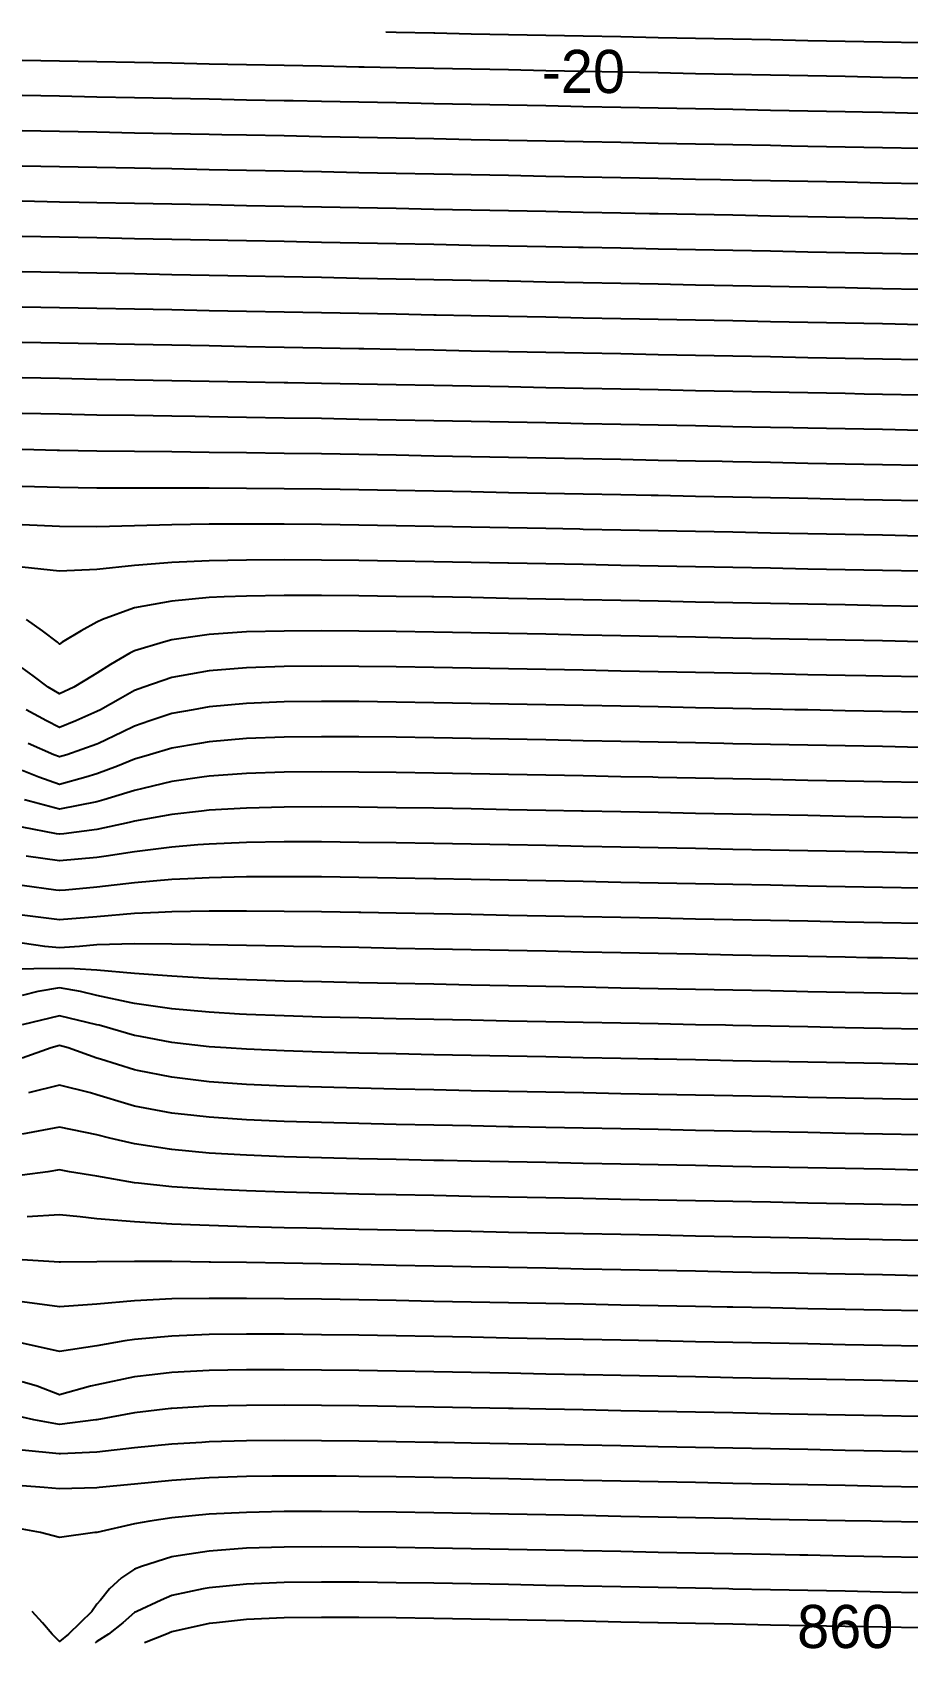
# Model space of a CAD drawing. Header units: metres. Extents: x 2416 to 4584, y 37 to 133.
# Drawn here: x 4435.2 to 4485.9, y 38.3 to 132 of the extents above; entities that cross this region are included whole.
import ezdxf
from ezdxf.enums import TextEntityAlignment as Align

# ---------------------------------------------------------------- set-up
doc = ezdxf.new("R2010")
doc.units = ezdxf.units.M
for name, color, linetype in [('Vs_-20', 7, 'Continuous'), ('Vs_-40', 7, 'Continuous'), ('Vs_0', 7, 'Continuous'), ('Vs_100', 7, 'Continuous'), ('Vs_120', 7, 'Continuous'), ('Vs_140', 7, 'Continuous'), ('Vs_160', 7, 'Continuous'), ('Vs_180', 7, 'Continuous'), ('Vs_20', 7, 'Continuous'), ('Vs_200', 7, 'Continuous'), ('Vs_220', 7, 'Continuous'), ('Vs_240', 7, 'Continuous'), ('Vs_260', 7, 'Continuous'), ('Vs_280', 7, 'Continuous'), ('Vs_300', 7, 'Continuous'), ('Vs_320', 7, 'Continuous'), ('Vs_340', 7, 'Continuous'), ('Vs_360', 7, 'Continuous'), ('Vs_380', 7, 'Continuous'), ('Vs_40', 7, 'Continuous'), ('Vs_400', 7, 'Continuous'), ('Vs_420', 7, 'Continuous'), ('Vs_440', 7, 'Continuous'), ('Vs_460', 7, 'Continuous'), ('Vs_480', 7, 'Continuous'), ('Vs_500', 7, 'Continuous'), ('Vs_520', 7, 'Continuous'), ('Vs_540', 7, 'Continuous'), ('Vs_560', 7, 'Continuous'), ('Vs_580', 7, 'Continuous'), ('Vs_60', 7, 'Continuous'), ('Vs_600', 7, 'Continuous'), ('Vs_620', 7, 'Continuous'), ('Vs_640', 7, 'Continuous'), ('Vs_660', 7, 'Continuous'), ('Vs_680', 7, 'Continuous'), ('Vs_700', 7, 'Continuous'), ('Vs_720', 7, 'Continuous'), ('Vs_740', 7, 'Continuous'), ('Vs_760', 7, 'Continuous'), ('Vs_780', 7, 'Continuous'), ('Vs_80', 7, 'Continuous'), ('Vs_800', 7, 'Continuous'), ('Vs_820', 7, 'Continuous'), ('Vs_840', 7, 'Continuous'), ('Vs_860', 7, 'Continuous')]:
    doc.layers.add(name, color=color, linetype=linetype)

msp = doc.modelspace()

# ---------------------------------------------------------------- linework, layer by layer
at = {"layer": 'Vs_-20'}
msp.add_lwpolyline([(4486.637, 129.352), (4484.469, 129.395), (4482.301, 129.438), (4480.133, 129.481), (4477.965, 129.524), (4475.797, 129.567), (4473.629, 129.61), (4471.46, 129.652), (4469.292, 129.695), (4467.124, 129.738), (4464.956, 129.781), (4462.788, 129.824), (4460.62, 129.867), (4458.452, 129.91), (4456.284, 129.953), (4454.414, 129.99), (4454.116, 129.996), (4451.948, 130.039), (4449.78, 130.082), (4447.612, 130.125), (4445.444, 130.168), (4443.276, 130.21), (4441.108, 130.253), (4438.939, 130.296), (4436.771, 130.339), (4434.603, 130.382)], dxfattribs=at)
at = {"layer": 'Vs_-40'}
msp.add_lwpolyline([(4486.637, 131.393), (4484.469, 131.436), (4482.301, 131.479), (4480.133, 131.522), (4477.965, 131.565), (4475.797, 131.608), (4473.629, 131.651), (4471.46, 131.694), (4469.292, 131.737), (4467.124, 131.78), (4464.956, 131.822), (4462.788, 131.865), (4460.62, 131.908), (4458.527, 131.95), (4458.452, 131.951), (4456.284, 131.994), (4455.686, 132.006)], dxfattribs=at)
at = {"layer": 'Vs_0'}
msp.add_lwpolyline([(4486.637, 127.311), (4484.469, 127.354), (4483.297, 127.377), (4482.301, 127.397), (4480.133, 127.44), (4477.965, 127.482), (4475.797, 127.525), (4473.629, 127.568), (4471.46, 127.611), (4469.292, 127.654), (4467.124, 127.697), (4464.956, 127.74), (4462.788, 127.783), (4460.62, 127.826), (4458.452, 127.869), (4456.284, 127.912), (4454.116, 127.955), (4451.948, 127.998), (4450.299, 128.03), (4449.78, 128.04), (4447.612, 128.083), (4445.444, 128.126), (4443.276, 128.169), (4441.108, 128.212), (4438.939, 128.255), (4436.771, 128.298), (4434.603, 128.341)], dxfattribs=at)
at = {"layer": 'Vs_100'}
msp.add_lwpolyline([(4486.637, 117.105), (4484.469, 117.148), (4482.301, 117.191), (4480.133, 117.233), (4477.965, 117.276), (4475.797, 117.319), (4473.629, 117.362), (4471.46, 117.405), (4469.292, 117.448), (4467.124, 117.491), (4464.956, 117.534), (4462.788, 117.577), (4462.73, 117.578), (4460.62, 117.62), (4458.452, 117.662), (4456.284, 117.705), (4454.116, 117.748), (4451.948, 117.79), (4449.78, 117.833), (4447.612, 117.875), (4445.444, 117.917), (4443.276, 117.96), (4441.108, 118.002), (4438.939, 118.045), (4436.771, 118.088), (4434.603, 118.131)], dxfattribs=at)
at = {"layer": 'Vs_120'}
msp.add_lwpolyline([(4486.637, 115.063), (4484.469, 115.106), (4482.301, 115.149), (4480.133, 115.192), (4477.965, 115.235), (4475.797, 115.278), (4473.629, 115.321), (4471.46, 115.364), (4469.292, 115.407), (4467.124, 115.45), (4464.956, 115.493), (4462.788, 115.535), (4460.62, 115.578), (4458.599, 115.618), (4458.452, 115.621), (4456.284, 115.664), (4454.116, 115.706), (4451.948, 115.748), (4449.78, 115.79), (4447.612, 115.832), (4445.444, 115.874), (4443.276, 115.916), (4441.108, 115.957), (4438.939, 116), (4436.771, 116.042), (4434.603, 116.086)], dxfattribs=at)
at = {"layer": 'Vs_140'}
msp.add_lwpolyline([(4486.637, 113.022), (4484.469, 113.065), (4482.301, 113.108), (4480.133, 113.151), (4477.965, 113.194), (4475.797, 113.237), (4473.629, 113.28), (4471.46, 113.323), (4469.292, 113.366), (4467.124, 113.408), (4464.956, 113.451), (4462.788, 113.494), (4460.62, 113.537), (4458.452, 113.579), (4456.284, 113.622), (4454.41, 113.658), (4454.116, 113.664), (4451.948, 113.706), (4449.78, 113.747), (4447.612, 113.788), (4445.444, 113.829), (4443.276, 113.869), (4441.108, 113.91), (4438.939, 113.951), (4436.771, 113.994), (4434.603, 114.037)], dxfattribs=at)
at = {"layer": 'Vs_160'}
msp.add_lwpolyline([(4486.637, 110.981), (4484.469, 111.024), (4483.394, 111.045), (4482.301, 111.067), (4480.133, 111.11), (4477.965, 111.153), (4475.797, 111.196), (4473.629, 111.239), (4471.46, 111.281), (4469.292, 111.324), (4467.124, 111.367), (4464.956, 111.41), (4462.788, 111.453), (4460.62, 111.495), (4458.452, 111.538), (4456.284, 111.58), (4454.116, 111.622), (4451.948, 111.663), (4450.003, 111.698), (4449.78, 111.703), (4447.612, 111.742), (4445.444, 111.78), (4443.276, 111.818), (4441.108, 111.856), (4438.939, 111.896), (4436.771, 111.938), (4434.603, 111.983)], dxfattribs=at)
at = {"layer": 'Vs_180'}
msp.add_lwpolyline([(4486.637, 108.94), (4484.469, 108.983), (4482.301, 109.026), (4480.133, 109.069), (4479.282, 109.085), (4477.965, 109.112), (4475.797, 109.154), (4473.629, 109.197), (4471.46, 109.24), (4469.292, 109.283), (4467.124, 109.326), (4464.956, 109.369), (4462.788, 109.411), (4460.62, 109.454), (4458.452, 109.496), (4456.284, 109.538), (4454.116, 109.578), (4451.948, 109.618), (4449.78, 109.656), (4447.612, 109.692), (4445.444, 109.726), (4444.634, 109.739), (4443.276, 109.759), (4441.108, 109.793), (4438.939, 109.829), (4436.771, 109.87), (4434.603, 109.916)], dxfattribs=at)
at = {"layer": 'Vs_20'}
msp.add_lwpolyline([(4486.637, 125.27), (4484.469, 125.312), (4482.301, 125.355), (4480.133, 125.398), (4479.185, 125.417), (4477.965, 125.441), (4475.797, 125.484), (4473.629, 125.527), (4471.46, 125.57), (4469.292, 125.613), (4467.124, 125.656), (4464.956, 125.699), (4462.788, 125.742), (4460.62, 125.785), (4458.452, 125.828), (4456.284, 125.87), (4454.116, 125.913), (4451.948, 125.956), (4449.78, 125.999), (4447.612, 126.042), (4446.18, 126.07), (4445.444, 126.085), (4443.276, 126.128), (4441.108, 126.171), (4438.939, 126.214), (4436.771, 126.257), (4434.603, 126.299)], dxfattribs=at)
at = {"layer": 'Vs_200'}
msp.add_lwpolyline([(4486.637, 106.899), (4484.469, 106.942), (4482.301, 106.984), (4480.133, 107.027), (4477.965, 107.07), (4475.797, 107.113), (4475.169, 107.126), (4473.629, 107.156), (4471.46, 107.199), (4469.292, 107.242), (4467.124, 107.285), (4464.956, 107.327), (4462.788, 107.37), (4460.62, 107.412), (4458.452, 107.454), (4456.284, 107.495), (4454.116, 107.535), (4451.948, 107.572), (4449.78, 107.607), (4447.612, 107.638), (4445.444, 107.664), (4443.276, 107.687), (4441.108, 107.709), (4438.939, 107.737), (4436.771, 107.776), (4436.639, 107.779), (4434.603, 107.827)], dxfattribs=at)
at = {"layer": 'Vs_220'}
msp.add_lwpolyline([(4486.637, 104.857), (4484.469, 104.9), (4482.301, 104.943), (4480.133, 104.986), (4477.965, 105.029), (4475.797, 105.072), (4473.629, 105.115), (4471.46, 105.158), (4471.053, 105.166), (4469.292, 105.201), (4467.124, 105.243), (4464.956, 105.286), (4462.788, 105.329), (4460.62, 105.371), (4458.452, 105.412), (4456.284, 105.452), (4454.116, 105.49), (4451.948, 105.525), (4449.78, 105.554), (4447.612, 105.576), (4445.444, 105.589), (4443.276, 105.592), (4441.108, 105.59), (4438.939, 105.597), (4436.771, 105.628), (4434.603, 105.692)], dxfattribs=at)
at = {"layer": 'Vs_240'}
msp.add_lwpolyline([(4486.637, 102.816), (4484.469, 102.859), (4482.301, 102.902), (4480.133, 102.945), (4477.965, 102.988), (4475.797, 103.031), (4473.629, 103.074), (4471.46, 103.117), (4469.292, 103.159), (4467.124, 103.202), (4466.926, 103.206), (4464.956, 103.245), (4462.788, 103.287), (4460.62, 103.329), (4458.452, 103.37), (4456.284, 103.409), (4454.116, 103.444), (4451.948, 103.475), (4449.78, 103.497), (4447.612, 103.506), (4445.444, 103.496), (4443.276, 103.461), (4441.108, 103.406), (4438.939, 103.356), (4436.771, 103.366), (4434.603, 103.463)], dxfattribs=at)
at = {"layer": 'Vs_260'}
msp.add_lwpolyline([(4486.637, 100.775), (4484.469, 100.818), (4482.301, 100.861), (4480.133, 100.904), (4477.965, 100.947), (4475.797, 100.99), (4473.629, 101.032), (4471.46, 101.075), (4469.292, 101.118), (4467.124, 101.161), (4464.956, 101.203), (4462.788, 101.245), (4462.749, 101.246), (4460.62, 101.287), (4458.452, 101.327), (4456.284, 101.365), (4454.116, 101.398), (4451.948, 101.424), (4449.78, 101.437), (4447.612, 101.427), (4445.444, 101.381), (4443.276, 101.28), (4442.821, 101.246), (4441.108, 101.106), (4438.939, 100.877), (4436.771, 100.782), (4434.603, 101.021)], dxfattribs=at)
at = {"layer": 'Vs_280'}
msp.add_lwpolyline([(4486.637, 98.734), (4484.469, 98.777), (4482.301, 98.82), (4480.133, 98.863), (4477.965, 98.905), (4475.797, 98.948), (4473.629, 98.991), (4471.46, 99.034), (4469.292, 99.077), (4467.124, 99.12), (4464.956, 99.162), (4462.788, 99.204), (4460.62, 99.245), (4458.452, 99.285), (4458.343, 99.286), (4456.284, 99.321), (4454.116, 99.352), (4451.948, 99.372), (4449.78, 99.374), (4447.612, 99.341), (4446.318, 99.286), (4445.444, 99.248), (4443.276, 99.048), (4441.108, 98.65), (4441.049, 98.633), (4439.266, 97.98), (4438.939, 97.824), (4438.022, 97.327), (4436.919, 96.673), (4436.771, 96.544), (4436.655, 96.673), (4435.786, 97.327), (4434.857, 97.98)], dxfattribs=at)
at = {"layer": 'Vs_300'}
msp.add_lwpolyline([(4486.637, 96.693), (4484.469, 96.735), (4482.301, 96.778), (4480.133, 96.821), (4477.965, 96.864), (4475.797, 96.907), (4473.629, 96.95), (4471.46, 96.993), (4469.292, 97.036), (4467.124, 97.078), (4464.956, 97.121), (4462.788, 97.163), (4460.62, 97.203), (4458.452, 97.242), (4456.284, 97.278), (4454.116, 97.306), (4451.948, 97.321), (4449.78, 97.311), (4447.612, 97.256), (4445.444, 97.114), (4443.276, 96.805), (4442.801, 96.673), (4441.108, 96.16), (4440.849, 96.02), (4439.73, 95.367), (4438.939, 94.875), (4438.67, 94.714), (4437.589, 94.06), (4436.771, 93.668), (4436.106, 94.06), (4435.24, 94.714), (4434.603, 95.179)], dxfattribs=at)
at = {"layer": 'Vs_320'}
msp.add_lwpolyline([(4486.637, 94.651), (4484.469, 94.694), (4483.492, 94.714), (4482.301, 94.737), (4480.133, 94.78), (4477.965, 94.823), (4475.797, 94.866), (4473.629, 94.909), (4471.46, 94.952), (4469.292, 94.994), (4467.124, 95.037), (4464.956, 95.079), (4462.788, 95.121), (4460.62, 95.162), (4458.452, 95.2), (4456.284, 95.235), (4454.116, 95.261), (4451.948, 95.272), (4449.78, 95.254), (4447.612, 95.18), (4445.444, 95), (4443.811, 94.714), (4443.276, 94.618), (4441.654, 94.06), (4441.108, 93.871), (4440.306, 93.407), (4439.139, 92.754), (4438.939, 92.648), (4437.716, 92.101), (4436.771, 91.729), (4436.015, 92.101), (4434.833, 92.754)], dxfattribs=at)
at = {"layer": 'Vs_340'}
msp.add_lwpolyline([(4486.637, 92.61), (4484.469, 92.653), (4482.301, 92.696), (4480.133, 92.739), (4479.379, 92.754), (4477.965, 92.782), (4475.797, 92.825), (4473.629, 92.868), (4471.46, 92.91), (4469.292, 92.953), (4467.124, 92.996), (4464.956, 93.038), (4462.788, 93.08), (4460.62, 93.12), (4458.452, 93.159), (4456.284, 93.192), (4454.116, 93.218), (4451.948, 93.227), (4449.78, 93.204), (4447.612, 93.12), (4445.444, 92.925), (4444.519, 92.754), (4443.276, 92.526), (4442.011, 92.101), (4441.108, 91.806), (4440.403, 91.447), (4439.018, 90.794), (4438.939, 90.759), (4437.184, 90.141), (4436.771, 90.015), (4436.445, 90.141), (4434.943, 90.794)], dxfattribs=at)
at = {"layer": 'Vs_360'}
msp.add_lwpolyline([(4486.637, 90.569), (4484.469, 90.612), (4482.301, 90.655), (4480.133, 90.698), (4477.965, 90.741), (4475.797, 90.783), (4475.266, 90.794), (4473.629, 90.826), (4471.46, 90.869), (4469.292, 90.912), (4467.124, 90.955), (4464.956, 90.997), (4462.788, 91.039), (4460.62, 91.079), (4458.452, 91.118), (4456.284, 91.151), (4454.116, 91.177), (4451.948, 91.186), (4449.78, 91.163), (4447.612, 91.081), (4445.444, 90.892), (4444.878, 90.794), (4443.276, 90.523), (4441.987, 90.141), (4441.108, 89.895), (4440.128, 89.487), (4438.939, 89.042), (4438.288, 88.834), (4436.771, 88.414), (4435.563, 88.834), (4434.603, 89.223)], dxfattribs=at)
at = {"layer": 'Vs_380'}
msp.add_lwpolyline([(4486.637, 88.528), (4484.469, 88.571), (4482.301, 88.614), (4480.133, 88.656), (4477.965, 88.699), (4475.797, 88.742), (4473.629, 88.785), (4471.46, 88.828), (4471.148, 88.834), (4469.292, 88.871), (4467.124, 88.913), (4464.956, 88.956), (4462.788, 88.998), (4460.62, 89.038), (4458.452, 89.077), (4456.284, 89.111), (4454.116, 89.138), (4451.948, 89.149), (4449.78, 89.132), (4447.612, 89.061), (4445.444, 88.897), (4445.024, 88.834), (4443.276, 88.583), (4441.589, 88.181), (4441.108, 88.074), (4439.342, 87.528), (4438.939, 87.416), (4436.771, 86.994), (4434.744, 87.528)], dxfattribs=at)
at = {"layer": 'Vs_40'}
msp.add_lwpolyline([(4486.637, 123.228), (4484.469, 123.271), (4482.301, 123.314), (4480.133, 123.357), (4477.965, 123.4), (4475.797, 123.443), (4475.073, 123.457), (4473.629, 123.486), (4471.46, 123.529), (4469.292, 123.572), (4467.124, 123.615), (4464.956, 123.658), (4462.788, 123.7), (4460.62, 123.743), (4458.452, 123.786), (4456.284, 123.829), (4454.116, 123.872), (4451.948, 123.915), (4449.78, 123.958), (4447.612, 124.001), (4445.444, 124.043), (4443.276, 124.086), (4442.051, 124.111), (4441.108, 124.129), (4438.939, 124.172), (4436.771, 124.215), (4434.603, 124.258)], dxfattribs=at)
at = {"layer": 'Vs_400'}
msp.add_lwpolyline([(4486.637, 86.486), (4484.469, 86.529), (4482.301, 86.572), (4480.133, 86.615), (4477.965, 86.658), (4475.797, 86.701), (4473.629, 86.744), (4471.46, 86.787), (4469.292, 86.83), (4467.124, 86.872), (4467.017, 86.874), (4464.956, 86.915), (4462.788, 86.957), (4460.62, 86.998), (4458.452, 87.037), (4456.284, 87.072), (4454.116, 87.101), (4451.948, 87.117), (4449.78, 87.108), (4447.612, 87.054), (4445.444, 86.926), (4445.001, 86.874), (4443.276, 86.682), (4441.108, 86.295), (4440.798, 86.221), (4438.939, 85.817), (4437.014, 85.568), (4436.771, 85.539), (4436.602, 85.568), (4434.603, 85.946)], dxfattribs=at)
at = {"layer": 'Vs_420'}
msp.add_lwpolyline([(4486.637, 84.445), (4484.469, 84.488), (4482.301, 84.531), (4480.133, 84.574), (4477.965, 84.617), (4475.797, 84.66), (4473.629, 84.703), (4471.46, 84.746), (4469.292, 84.788), (4467.124, 84.831), (4464.956, 84.874), (4462.851, 84.915), (4462.788, 84.916), (4460.62, 84.957), (4458.452, 84.997), (4456.284, 85.034), (4454.116, 85.066), (4451.948, 85.087), (4449.78, 85.089), (4447.612, 85.057), (4445.444, 84.968), (4444.789, 84.915), (4443.276, 84.794), (4441.108, 84.518), (4439.481, 84.261), (4438.939, 84.18), (4436.771, 83.991), (4434.836, 84.261)], dxfattribs=at)
at = {"layer": 'Vs_440'}
msp.add_lwpolyline([(4486.637, 82.404), (4484.469, 82.447), (4482.301, 82.49), (4480.133, 82.533), (4477.965, 82.576), (4475.797, 82.619), (4473.629, 82.662), (4471.46, 82.704), (4469.292, 82.747), (4467.124, 82.79), (4464.956, 82.833), (4462.788, 82.875), (4460.62, 82.917), (4458.598, 82.955), (4458.452, 82.958), (4456.284, 82.996), (4454.116, 83.031), (4451.948, 83.059), (4449.78, 83.074), (4447.612, 83.065), (4445.444, 83.018), (4444.196, 82.955), (4443.276, 82.91), (4441.108, 82.723), (4438.939, 82.462), (4437.112, 82.302), (4436.771, 82.269), (4436.556, 82.302), (4434.603, 82.573)], dxfattribs=at)
at = {"layer": 'Vs_460'}
msp.add_lwpolyline([(4486.637, 80.363), (4484.469, 80.406), (4482.301, 80.449), (4480.133, 80.492), (4477.965, 80.534), (4475.797, 80.577), (4473.629, 80.62), (4471.46, 80.663), (4469.292, 80.706), (4467.124, 80.749), (4464.956, 80.792), (4462.788, 80.834), (4460.62, 80.876), (4458.452, 80.918), (4456.284, 80.959), (4454.236, 80.995), (4454.116, 80.997), (4451.948, 81.032), (4449.78, 81.06), (4447.612, 81.076), (4445.444, 81.071), (4443.276, 81.031), (4442.51, 80.995), (4441.108, 80.933), (4438.939, 80.745), (4436.771, 80.57), (4434.603, 80.847)], dxfattribs=at)
at = {"layer": 'Vs_480'}
msp.add_lwpolyline([(4486.637, 78.322), (4484.469, 78.364), (4483.59, 78.382), (4482.301, 78.407), (4480.133, 78.45), (4477.965, 78.493), (4475.797, 78.536), (4473.629, 78.579), (4471.46, 78.622), (4469.292, 78.665), (4467.124, 78.708), (4464.956, 78.751), (4462.788, 78.793), (4460.62, 78.836), (4458.452, 78.879), (4456.284, 78.921), (4454.116, 78.963), (4451.948, 79.004), (4450.334, 79.035), (4449.78, 79.046), (4447.612, 79.087), (4445.444, 79.127), (4443.276, 79.164), (4441.108, 79.184), (4438.939, 79.135), (4437.934, 79.035), (4436.771, 78.945), (4435.926, 79.035), (4434.603, 79.218)], dxfattribs=at)
at = {"layer": 'Vs_500'}
msp.add_lwpolyline([(4486.637, 76.28), (4484.469, 76.323), (4482.301, 76.366), (4480.133, 76.409), (4479.478, 76.422), (4477.965, 76.452), (4475.797, 76.495), (4473.629, 76.538), (4471.46, 76.581), (4469.292, 76.624), (4467.124, 76.667), (4464.956, 76.71), (4462.788, 76.753), (4460.62, 76.796), (4458.452, 76.839), (4456.284, 76.883), (4454.116, 76.928), (4451.948, 76.976), (4449.78, 77.029), (4448.231, 77.075), (4447.612, 77.094), (4445.444, 77.18), (4443.276, 77.301), (4441.108, 77.47), (4438.939, 77.665), (4437.632, 77.729), (4436.771, 77.763), (4435.279, 77.729), (4434.603, 77.709)], dxfattribs=at)
at = {"layer": 'Vs_520'}
msp.add_lwpolyline([(4486.637, 74.239), (4484.469, 74.282), (4482.301, 74.325), (4480.133, 74.368), (4477.965, 74.411), (4475.797, 74.454), (4475.366, 74.462), (4473.629, 74.497), (4471.46, 74.54), (4469.292, 74.583), (4467.124, 74.626), (4464.956, 74.669), (4462.788, 74.712), (4460.62, 74.755), (4458.452, 74.799), (4456.284, 74.844), (4454.116, 74.892), (4451.948, 74.944), (4449.78, 75.007), (4447.612, 75.091), (4447.194, 75.116), (4445.444, 75.215), (4443.276, 75.411), (4441.108, 75.725), (4440.925, 75.769), (4438.939, 76.183), (4437.993, 76.422), (4436.771, 76.638), (4435.52, 76.422), (4434.603, 76.192)], dxfattribs=at)
at = {"layer": 'Vs_540'}
msp.add_lwpolyline([(4486.637, 72.198), (4484.469, 72.241), (4482.301, 72.284), (4480.133, 72.327), (4477.965, 72.37), (4475.797, 72.413), (4473.629, 72.456), (4471.46, 72.498), (4471.255, 72.503), (4469.292, 72.541), (4467.124, 72.584), (4464.956, 72.627), (4462.788, 72.671), (4460.62, 72.714), (4458.452, 72.759), (4456.284, 72.804), (4454.116, 72.854), (4451.948, 72.909), (4449.78, 72.979), (4447.612, 73.075), (4446.428, 73.156), (4445.444, 73.222), (4443.276, 73.466), (4441.458, 73.809), (4441.108, 73.873), (4439.065, 74.462), (4438.939, 74.496), (4436.771, 75.007), (4434.603, 74.493)], dxfattribs=at)
at = {"layer": 'Vs_560'}
msp.add_lwpolyline([(4486.637, 70.157), (4484.469, 70.2), (4482.301, 70.243), (4480.133, 70.285), (4477.965, 70.328), (4475.797, 70.371), (4473.629, 70.414), (4471.46, 70.457), (4469.292, 70.5), (4467.149, 70.543), (4467.124, 70.543), (4464.956, 70.586), (4462.788, 70.63), (4460.62, 70.673), (4458.452, 70.718), (4456.284, 70.764), (4454.116, 70.814), (4451.948, 70.871), (4449.78, 70.942), (4447.612, 71.041), (4445.446, 71.196), (4445.444, 71.196), (4443.276, 71.452), (4441.291, 71.849), (4441.108, 71.886), (4439.143, 72.503), (4438.939, 72.566), (4437.266, 73.156), (4436.771, 73.301), (4436.281, 73.156), (4434.603, 72.564)], dxfattribs=at)
at = {"layer": 'Vs_580'}
msp.add_lwpolyline([(4486.637, 68.115), (4484.469, 68.158), (4482.301, 68.201), (4480.133, 68.244), (4477.965, 68.287), (4475.797, 68.33), (4473.629, 68.373), (4471.46, 68.416), (4469.292, 68.459), (4467.124, 68.502), (4464.956, 68.545), (4463.06, 68.583), (4462.788, 68.588), (4460.62, 68.632), (4458.452, 68.676), (4456.284, 68.722), (4454.116, 68.772), (4451.948, 68.828), (4449.78, 68.897), (4447.612, 68.993), (4445.444, 69.139), (4444.554, 69.236), (4443.276, 69.378), (4441.108, 69.781), (4440.734, 69.889), (4438.939, 70.427), (4438.557, 70.543), (4436.771, 71), (4434.963, 70.543)], dxfattribs=at)
at = {"layer": 'Vs_60'}
msp.add_lwpolyline([(4486.637, 121.187), (4484.469, 121.23), (4482.301, 121.273), (4480.133, 121.316), (4477.965, 121.359), (4475.797, 121.402), (4473.629, 121.445), (4471.46, 121.488), (4470.961, 121.497), (4469.292, 121.531), (4467.124, 121.573), (4464.956, 121.616), (4462.788, 121.659), (4460.62, 121.702), (4458.452, 121.745), (4456.284, 121.788), (4454.116, 121.831), (4451.948, 121.874), (4449.78, 121.916), (4447.612, 121.959), (4445.444, 122.002), (4443.276, 122.045), (4441.108, 122.087), (4438.939, 122.13), (4437.906, 122.151), (4436.771, 122.173), (4434.603, 122.216)], dxfattribs=at)
at = {"layer": 'Vs_600'}
msp.add_lwpolyline([(4486.637, 66.074), (4484.469, 66.117), (4482.301, 66.16), (4480.133, 66.203), (4477.965, 66.246), (4475.797, 66.289), (4473.629, 66.332), (4471.46, 66.375), (4469.292, 66.418), (4467.124, 66.461), (4464.956, 66.504), (4462.788, 66.547), (4460.62, 66.591), (4459.02, 66.623), (4458.452, 66.635), (4456.284, 66.68), (4454.116, 66.728), (4451.948, 66.782), (4449.78, 66.847), (4447.612, 66.932), (4445.444, 67.057), (4443.276, 67.258), (4443.149, 67.276), (4441.108, 67.59), (4439.692, 67.93), (4438.939, 68.12), (4436.771, 68.558), (4434.603, 68.151)], dxfattribs=at)
at = {"layer": 'Vs_620'}
msp.add_lwpolyline([(4486.637, 64.033), (4484.469, 64.076), (4482.301, 64.119), (4480.133, 64.162), (4477.965, 64.205), (4475.797, 64.248), (4473.629, 64.291), (4471.46, 64.334), (4469.292, 64.377), (4467.124, 64.419), (4464.956, 64.462), (4462.788, 64.506), (4460.62, 64.549), (4458.452, 64.593), (4456.284, 64.637), (4455.07, 64.663), (4454.116, 64.684), (4451.948, 64.734), (4449.78, 64.791), (4447.612, 64.862), (4445.444, 64.96), (4443.276, 65.107), (4441.34, 65.317), (4441.108, 65.343), (4438.939, 65.715), (4437.34, 65.97), (4436.771, 66.081), (4436.098, 65.97), (4434.603, 65.771)], dxfattribs=at)
at = {"layer": 'Vs_640'}
msp.add_lwpolyline([(4486.637, 61.992), (4484.469, 62.035), (4483.687, 62.05), (4482.301, 62.078), (4480.133, 62.121), (4477.965, 62.164), (4475.797, 62.206), (4473.629, 62.249), (4471.46, 62.292), (4469.292, 62.335), (4467.124, 62.378), (4464.956, 62.421), (4462.788, 62.464), (4460.62, 62.507), (4458.452, 62.55), (4456.284, 62.594), (4454.116, 62.638), (4451.948, 62.684), (4451.091, 62.704), (4449.78, 62.733), (4447.612, 62.788), (4445.444, 62.854), (4443.276, 62.941), (4441.108, 63.066), (4438.939, 63.255), (4437.964, 63.357), (4436.771, 63.483), (4434.893, 63.357)], dxfattribs=at)
at = {"layer": 'Vs_660'}
msp.add_lwpolyline([(4486.637, 59.951), (4484.469, 59.994), (4482.301, 60.036), (4480.133, 60.079), (4479.575, 60.09), (4477.965, 60.122), (4475.797, 60.165), (4473.629, 60.208), (4471.46, 60.251), (4469.292, 60.294), (4467.124, 60.337), (4464.956, 60.38), (4462.788, 60.423), (4460.62, 60.465), (4458.452, 60.508), (4456.284, 60.55), (4454.116, 60.593), (4451.948, 60.634), (4449.78, 60.674), (4447.612, 60.712), (4445.522, 60.744), (4445.444, 60.745), (4443.276, 60.769), (4441.108, 60.779), (4438.939, 60.765), (4436.826, 60.744), (4436.771, 60.743), (4436.763, 60.744), (4434.603, 60.877)], dxfattribs=at)
at = {"layer": 'Vs_680'}
msp.add_lwpolyline([(4486.637, 57.909), (4484.469, 57.952), (4482.301, 57.995), (4480.133, 58.038), (4477.965, 58.081), (4475.797, 58.124), (4475.463, 58.131), (4473.629, 58.167), (4471.46, 58.21), (4469.292, 58.253), (4467.124, 58.296), (4464.956, 58.338), (4462.788, 58.381), (4460.62, 58.424), (4458.452, 58.466), (4456.284, 58.507), (4454.116, 58.547), (4451.948, 58.584), (4449.78, 58.616), (4447.612, 58.637), (4445.444, 58.639), (4443.276, 58.604), (4441.108, 58.503), (4438.939, 58.302), (4436.771, 58.158), (4434.603, 58.439)], dxfattribs=at)
at = {"layer": 'Vs_700'}
msp.add_lwpolyline([(4486.637, 55.868), (4484.469, 55.911), (4482.301, 55.954), (4480.133, 55.997), (4477.965, 56.04), (4475.797, 56.083), (4473.629, 56.126), (4471.46, 56.169), (4471.348, 56.171), (4469.292, 56.211), (4467.124, 56.254), (4464.956, 56.297), (4462.788, 56.34), (4460.62, 56.382), (4458.452, 56.423), (4456.284, 56.463), (4454.116, 56.501), (4451.948, 56.534), (4449.78, 56.559), (4447.612, 56.566), (4445.444, 56.542), (4443.276, 56.458), (4441.108, 56.263), (4440.553, 56.171), (4438.939, 55.893), (4436.771, 55.564), (4434.603, 56.049)], dxfattribs=at)
at = {"layer": 'Vs_720'}
msp.add_lwpolyline([(4486.637, 53.827), (4484.469, 53.87), (4482.301, 53.913), (4480.133, 53.956), (4477.965, 53.999), (4475.797, 54.042), (4473.629, 54.085), (4471.46, 54.127), (4469.292, 54.17), (4467.223, 54.211), (4467.124, 54.213), (4464.956, 54.256), (4462.788, 54.298), (4460.62, 54.34), (4458.452, 54.381), (4456.284, 54.42), (4454.116, 54.456), (4451.948, 54.485), (4449.78, 54.504), (4447.612, 54.501), (4445.444, 54.458), (4443.276, 54.342), (4442.134, 54.211), (4441.108, 54.093), (4438.939, 53.633), (4438.571, 53.558), (4436.771, 53.055), (4435.471, 53.558), (4434.603, 53.799)], dxfattribs=at)
at = {"layer": 'Vs_740'}
msp.add_lwpolyline([(4486.637, 51.786), (4484.469, 51.829), (4482.301, 51.872), (4480.133, 51.915), (4477.965, 51.957), (4475.797, 52), (4473.629, 52.043), (4471.46, 52.086), (4469.292, 52.129), (4467.124, 52.172), (4464.956, 52.214), (4463.054, 52.251), (4462.788, 52.256), (4460.62, 52.298), (4458.452, 52.338), (4456.284, 52.376), (4454.116, 52.41), (4451.948, 52.437), (4449.78, 52.45), (4447.612, 52.439), (4445.444, 52.386), (4443.276, 52.259), (4443.21, 52.251), (4441.108, 52.012), (4438.939, 51.608), (4438.875, 51.598), (4436.771, 51.325), (4435.274, 51.598), (4434.603, 51.749)], dxfattribs=at)
at = {"layer": 'Vs_760'}
msp.add_lwpolyline([(4486.637, 49.745), (4484.469, 49.787), (4482.301, 49.83), (4480.133, 49.873), (4477.965, 49.916), (4475.797, 49.959), (4473.629, 50.002), (4471.46, 50.045), (4469.292, 50.088), (4467.124, 50.13), (4464.956, 50.173), (4462.788, 50.215), (4460.62, 50.256), (4458.697, 50.291), (4458.452, 50.296), (4456.284, 50.333), (4454.116, 50.365), (4451.948, 50.389), (4449.78, 50.396), (4447.612, 50.378), (4445.444, 50.317), (4445.007, 50.291), (4443.276, 50.19), (4441.108, 49.981), (4438.939, 49.732), (4436.818, 49.638), (4436.771, 49.636), (4436.75, 49.638), (4434.603, 49.845)], dxfattribs=at)
at = {"layer": 'Vs_780'}
msp.add_lwpolyline([(4486.637, 47.703), (4484.469, 47.746), (4482.301, 47.789), (4480.133, 47.832), (4477.965, 47.875), (4475.797, 47.918), (4473.629, 47.961), (4471.46, 48.004), (4469.292, 48.046), (4467.124, 48.089), (4464.956, 48.132), (4462.788, 48.173), (4460.62, 48.214), (4458.452, 48.254), (4456.284, 48.29), (4454.116, 48.32), (4452.807, 48.332), (4451.948, 48.339), (4449.78, 48.341), (4449.089, 48.332), (4447.612, 48.312), (4445.444, 48.235), (4443.276, 48.091), (4441.108, 47.878), (4439.073, 47.678), (4438.939, 47.664), (4436.771, 47.599), (4435.874, 47.678), (4434.603, 47.783)], dxfattribs=at)
at = {"layer": 'Vs_80'}
msp.add_lwpolyline([(4486.637, 119.146), (4484.469, 119.189), (4482.301, 119.232), (4480.133, 119.275), (4477.965, 119.318), (4475.797, 119.361), (4473.629, 119.403), (4471.46, 119.446), (4469.292, 119.489), (4467.124, 119.532), (4466.847, 119.538), (4464.956, 119.575), (4462.788, 119.618), (4460.62, 119.661), (4458.452, 119.704), (4456.284, 119.747), (4454.116, 119.789), (4451.948, 119.832), (4449.78, 119.875), (4447.612, 119.917), (4445.444, 119.96), (4443.276, 120.003), (4441.108, 120.045), (4438.939, 120.088), (4436.771, 120.131), (4434.603, 120.174)], dxfattribs=at)
at = {"layer": 'Vs_800'}
msp.add_lwpolyline([(4486.637, 45.662), (4484.469, 45.705), (4483.785, 45.719), (4482.301, 45.748), (4480.133, 45.791), (4477.965, 45.834), (4475.797, 45.877), (4473.629, 45.92), (4471.46, 45.962), (4469.292, 46.005), (4467.124, 46.048), (4464.956, 46.09), (4462.788, 46.132), (4460.62, 46.173), (4458.452, 46.211), (4456.284, 46.246), (4454.116, 46.274), (4451.948, 46.29), (4449.78, 46.282), (4447.612, 46.236), (4445.444, 46.126), (4443.276, 45.915), (4441.995, 45.719), (4441.108, 45.566), (4438.939, 45.078), (4438.821, 45.065), (4436.771, 44.777), (4435.666, 45.065), (4434.603, 45.266)], dxfattribs=at)
at = {"layer": 'Vs_820'}
msp.add_lwpolyline([(4486.637, 43.621), (4484.469, 43.664), (4482.301, 43.707), (4480.133, 43.75), (4479.672, 43.759), (4477.965, 43.793), (4475.797, 43.835), (4473.629, 43.878), (4471.46, 43.921), (4469.292, 43.964), (4467.124, 44.007), (4464.956, 44.049), (4462.788, 44.091), (4460.62, 44.131), (4458.452, 44.169), (4456.284, 44.203), (4454.116, 44.229), (4451.948, 44.24), (4449.78, 44.223), (4447.612, 44.155), (4445.444, 43.994), (4443.895, 43.759), (4443.276, 43.659), (4441.525, 43.106), (4441.108, 42.949), (4440.358, 42.452), (4439.671, 41.799), (4439.14, 41.146), (4438.939, 40.916), (4438.648, 40.492), (4437.959, 39.839), (4437.286, 39.186), (4436.771, 38.749), (4436.335, 39.186), (4435.781, 39.839), (4435.174, 40.492)], dxfattribs=at)
at = {"layer": 'Vs_840'}
msp.add_lwpolyline([(4486.637, 41.58), (4484.469, 41.623), (4482.301, 41.666), (4480.133, 41.708), (4477.965, 41.751), (4475.797, 41.794), (4475.558, 41.799), (4473.629, 41.837), (4471.46, 41.88), (4469.292, 41.923), (4467.124, 41.965), (4464.956, 42.008), (4462.788, 42.049), (4460.62, 42.09), (4458.452, 42.128), (4456.284, 42.161), (4454.116, 42.185), (4451.948, 42.193), (4449.78, 42.167), (4447.612, 42.079), (4445.444, 41.869), (4445.097, 41.799), (4443.276, 41.415), (4442.657, 41.146), (4441.245, 40.492), (4441.108, 40.43), (4440.432, 39.839), (4439.608, 39.186), (4438.939, 38.758), (4438.84, 38.683)], dxfattribs=at)
at = {"layer": 'Vs_860'}
msp.add_lwpolyline([(4486.637, 39.538), (4484.469, 39.581), (4482.301, 39.624), (4480.133, 39.667), (4477.965, 39.71), (4475.797, 39.753), (4473.629, 39.796), (4471.46, 39.839), (4471.44, 39.839), (4469.292, 39.882), (4467.124, 39.924), (4464.956, 39.966), (4462.788, 40.008), (4460.62, 40.048), (4458.452, 40.086), (4456.284, 40.119), (4454.116, 40.143), (4451.948, 40.149), (4449.78, 40.12), (4447.612, 40.024), (4445.856, 39.839), (4445.444, 39.796), (4443.276, 39.322), (4442.962, 39.186), (4441.701, 38.683)], dxfattribs=at)

# ---------------------------------------------------------------- texts
at = {"layer": 'Vs_-20'}
msp.add_text('-20', height=2.5, dxfattribs=at).set_placement((4467.124, 129.738), align=Align.MIDDLE_CENTER)
at = {"layer": 'Vs_860'}
msp.add_text('860', height=2.5, dxfattribs=at).set_placement((4482.301, 39.624), align=Align.MIDDLE_CENTER)

doc.saveas('drawing.dxf')
